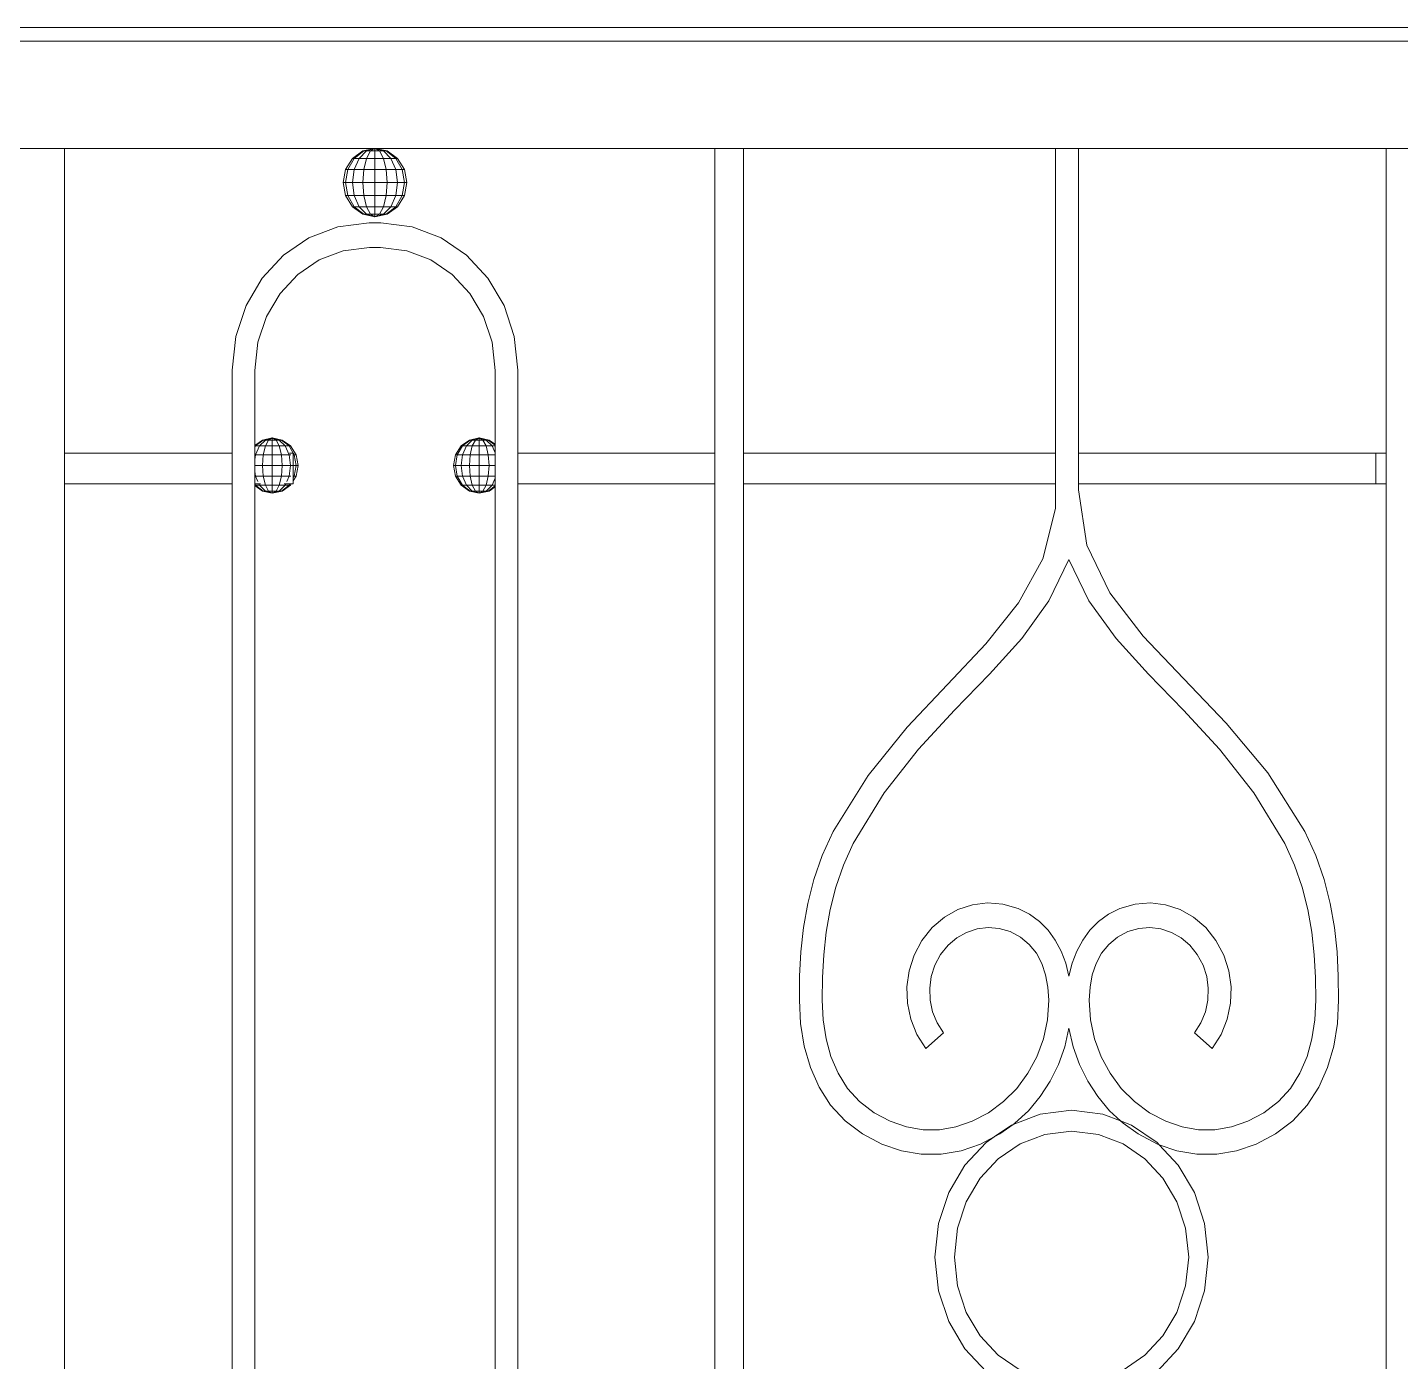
# Model space of a CAD drawing. Header units: millimetres. Extents: x 1832547 to 2001569, y -558009 to -417808.
# Drawn here: x 1856965 to 1857419.2, y -518715.2 to -518273.9 of the extents above; entities that cross this region are included whole.
import ezdxf

# ---------------------------------------------------------------- set-up
doc = ezdxf.new("R2010")
doc.units = ezdxf.units.MM
doc.header["$MEASUREMENT"] = 0
doc.layers.add('CA_manh 08', color=8, linetype='CONTINUOUS', lineweight=9)

msp = doc.modelspace()

# ---------------------------------------------------------------- linework, layer by layer
at = {"layer": 'CA_manh 08'}
for p, q in [((1855444.93, -518273.91), (1858481.56, -518273.91)), ((1858481.56, -518278.49), (1855444.93, -518278.49)), ((1856977.21, -518313.91), (1856247.11, -518313.91)), ((1856977.21, -518414.68), (1856977.21, -518313.91)), ((1856977.21, -518313.91), (1857079.92, -518313.91)), ((1857070.2, -518320.89), (1857072.48, -518317.22)), ((1857070.94, -518320.89), (1857073.05, -518317.22)), ((1857072.48, -518317.22), (1857075.89, -518314.77)), ((1857073.05, -518317.22), (1857072.48, -518317.22)), ((1857073.05, -518317.22), (1857076.2, -518314.77)), ((1857074.66, -518317.22), (1857073.05, -518317.22)), ((1857073.05, -518320.89), (1857074.66, -518317.22)), ((1857074.66, -518317.22), (1857077.07, -518314.77)), ((1857077.07, -518317.22), (1857074.66, -518317.22)), ((1857075.89, -518314.77), (1857079.92, -518313.91)), ((1857076.2, -518314.77), (1857075.89, -518314.77)), ((1857076.2, -518314.77), (1857079.92, -518313.91)), ((1857077.07, -518314.77), (1857076.2, -518314.77)), ((1857076.2, -518320.89), (1857077.07, -518317.22)), ((1857077.07, -518314.77), (1857079.92, -518313.91)), ((1857078.38, -518314.77), (1857077.07, -518314.77)), ((1857077.07, -518317.22), (1857078.38, -518314.77)), ((1857079.92, -518317.22), (1857077.07, -518317.22)), ((1857078.38, -518314.77), (1857079.92, -518313.91)), ((1857079.92, -518314.77), (1857078.38, -518314.77)), ((1857079.92, -518313.91), (1857079.92, -518314.77)), ((1857081.46, -518314.77), (1857079.92, -518313.91)), ((1857082.76, -518314.77), (1857079.92, -518313.91)), ((1857083.63, -518314.77), (1857079.92, -518313.91)), ((1857083.94, -518314.77), (1857079.92, -518313.91)), ((1857079.92, -518313.91), (1857192.38, -518313.91)), ((1857081.46, -518314.77), (1857079.92, -518314.77)), ((1857079.92, -518314.77), (1857079.92, -518317.22)), ((1857082.76, -518317.22), (1857079.92, -518317.22)), ((1857079.92, -518317.22), (1857079.92, -518320.89)), ((1857082.76, -518314.77), (1857081.46, -518314.77)), ((1857082.76, -518317.22), (1857081.46, -518314.77)), ((1857083.63, -518314.77), (1857082.76, -518314.77)), ((1857085.17, -518317.22), (1857082.76, -518314.77)), ((1857085.17, -518317.22), (1857082.76, -518317.22)), ((1857083.63, -518320.89), (1857082.76, -518317.22)), ((1857083.94, -518314.77), (1857083.63, -518314.77)), ((1857086.79, -518317.22), (1857083.63, -518314.77)), ((1857087.35, -518317.22), (1857083.94, -518314.77)), ((1857086.79, -518317.22), (1857085.17, -518317.22)), ((1857086.79, -518320.89), (1857085.17, -518317.22)), ((1857087.35, -518317.22), (1857086.79, -518317.22)), ((1857088.89, -518320.89), (1857086.79, -518317.22)), ((1857089.63, -518320.89), (1857087.35, -518317.22)), ((1857201.84, -518313.91), (1857192.38, -518313.91)), ((1857192.38, -518313.91), (1857192.38, -518414.68)), ((1857201.84, -518313.91), (1857305.04, -518313.91)), ((1857201.84, -518414.68), (1857201.84, -518313.91)), ((1857305.04, -518313.91), (1857305.04, -518414.68)), ((1857305.04, -518313.91), (1857312.61, -518313.91)), ((1857312.61, -518414.68), (1857312.61, -518313.91)), ((1857312.61, -518313.91), (1857414.45, -518313.91)), ((1857414.45, -518313.91), (1857423.91, -518313.91)), ((1857414.45, -518313.91), (1857414.45, -518414.68)), ((1857069.4, -518325.21), (1857070.2, -518320.89)), ((1857070.94, -518320.89), (1857070.2, -518320.89)), ((1857070.2, -518325.21), (1857070.94, -518320.89)), ((1857073.05, -518320.89), (1857070.94, -518320.89)), ((1857072.48, -518325.21), (1857073.05, -518320.89)), ((1857076.2, -518320.89), (1857073.05, -518320.89)), ((1857075.89, -518325.21), (1857076.2, -518320.89)), ((1857079.92, -518320.89), (1857076.2, -518320.89)), ((1857083.63, -518320.89), (1857079.92, -518320.89)), ((1857079.92, -518320.89), (1857079.92, -518325.21)), ((1857086.79, -518320.89), (1857083.63, -518320.89)), ((1857083.94, -518325.21), (1857083.63, -518320.89)), ((1857088.89, -518320.89), (1857086.79, -518320.89)), ((1857087.35, -518325.21), (1857086.79, -518320.89)), ((1857089.63, -518320.89), (1857088.89, -518320.89)), ((1857089.63, -518325.21), (1857088.89, -518320.89)), ((1857090.43, -518325.21), (1857089.63, -518320.89)), ((1857070.2, -518325.21), (1857069.4, -518325.21)), ((1857070.2, -518329.53), (1857069.4, -518325.21)), ((1857072.48, -518325.21), (1857070.2, -518325.21)), ((1857070.94, -518329.53), (1857070.2, -518325.21)), ((1857075.89, -518325.21), (1857072.48, -518325.21)), ((1857073.05, -518329.53), (1857072.48, -518325.21)), ((1857079.92, -518325.21), (1857075.89, -518325.21)), ((1857076.2, -518329.53), (1857075.89, -518325.21)), ((1857083.94, -518325.21), (1857079.92, -518325.21)), ((1857079.92, -518325.21), (1857079.92, -518329.53)), ((1857083.63, -518329.53), (1857083.94, -518325.21)), ((1857087.35, -518325.21), (1857083.94, -518325.21)), ((1857086.79, -518329.53), (1857087.35, -518325.21)), ((1857089.63, -518325.21), (1857087.35, -518325.21)), ((1857088.89, -518329.53), (1857089.63, -518325.21)), ((1857090.43, -518325.21), (1857089.63, -518325.21)), ((1857089.63, -518329.53), (1857090.43, -518325.21)), ((1857070.94, -518329.53), (1857070.2, -518329.53)), ((1857072.48, -518333.2), (1857070.2, -518329.53)), ((1857073.05, -518329.53), (1857070.94, -518329.53)), ((1857073.05, -518333.2), (1857070.94, -518329.53)), ((1857076.2, -518329.53), (1857073.05, -518329.53)), ((1857074.66, -518333.2), (1857073.05, -518329.53)), ((1857079.92, -518329.53), (1857076.2, -518329.53)), ((1857077.07, -518333.2), (1857076.2, -518329.53)), ((1857083.63, -518329.53), (1857079.92, -518329.53)), ((1857079.92, -518329.53), (1857079.92, -518333.2)), ((1857082.76, -518333.2), (1857083.63, -518329.53)), ((1857086.79, -518329.53), (1857083.63, -518329.53)), ((1857085.17, -518333.2), (1857086.79, -518329.53)), ((1857088.89, -518329.53), (1857086.79, -518329.53)), ((1857086.79, -518333.2), (1857088.89, -518329.53)), ((1857087.35, -518333.2), (1857089.63, -518329.53)), ((1857089.63, -518329.53), (1857088.89, -518329.53)), ((1857073.05, -518333.2), (1857072.48, -518333.2)), ((1857075.89, -518335.65), (1857072.48, -518333.2)), ((1857074.66, -518333.2), (1857073.05, -518333.2)), ((1857076.2, -518335.65), (1857073.05, -518333.2)), ((1857077.07, -518333.2), (1857074.66, -518333.2)), ((1857077.07, -518335.65), (1857074.66, -518333.2)), ((1857076.2, -518335.65), (1857075.89, -518335.65)), ((1857079.92, -518336.5), (1857075.89, -518335.65)), ((1857077.07, -518335.65), (1857076.2, -518335.65)), ((1857079.92, -518336.5), (1857076.2, -518335.65)), ((1857079.92, -518333.2), (1857077.07, -518333.2)), ((1857078.38, -518335.65), (1857077.07, -518333.2)), ((1857078.38, -518335.65), (1857077.07, -518335.65)), ((1857079.92, -518336.5), (1857077.07, -518335.65)), ((1857079.92, -518335.65), (1857078.38, -518335.65)), ((1857079.92, -518336.5), (1857078.38, -518335.65)), ((1857082.76, -518333.2), (1857079.92, -518333.2)), ((1857079.92, -518333.2), (1857079.92, -518335.65)), ((1857081.46, -518335.65), (1857079.92, -518335.65)), ((1857079.92, -518335.65), (1857079.92, -518336.5)), ((1857079.92, -518336.5), (1857083.94, -518335.65)), ((1857079.92, -518336.5), (1857083.63, -518335.65)), ((1857079.92, -518336.5), (1857082.76, -518335.65)), ((1857079.92, -518336.5), (1857081.46, -518335.65)), ((1857081.46, -518335.65), (1857082.76, -518333.2)), ((1857082.76, -518335.65), (1857081.46, -518335.65)), ((1857085.17, -518333.2), (1857082.76, -518333.2)), ((1857082.76, -518335.65), (1857085.17, -518333.2)), ((1857083.63, -518335.65), (1857082.76, -518335.65)), ((1857083.63, -518335.65), (1857086.79, -518333.2)), ((1857083.94, -518335.65), (1857083.63, -518335.65)), ((1857083.94, -518335.65), (1857087.35, -518333.2)), ((1857086.79, -518333.2), (1857085.17, -518333.2)), ((1857086.79, -518333.2), (1857087.35, -518333.2)), ((1857067.63, -518339.83), (1857058.07, -518343.5)), ((1857078.03, -518338.54), (1857067.63, -518339.83)), ((1857081.81, -518338.54), (1857078.03, -518338.54)), ((1857092.22, -518339.83), (1857081.81, -518338.54)), ((1857101.77, -518343.5), (1857092.22, -518339.83)), ((1857058.07, -518343.5), (1857049.64, -518349.26)), ((1857110.2, -518349.26), (1857101.77, -518343.5)), ((1857049.64, -518349.26), (1857042.61, -518356.82)), ((1857061.41, -518350.81), (1857069.38, -518347.74)), ((1857069.38, -518347.74), (1857078.06, -518346.67)), ((1857078.06, -518346.67), (1857081.78, -518346.67)), ((1857081.78, -518346.67), (1857090.46, -518347.74)), ((1857090.46, -518347.74), (1857098.42, -518350.81)), ((1857117.23, -518356.82), (1857110.2, -518349.26)), ((1857054.38, -518355.61), (1857061.41, -518350.81)), ((1857098.42, -518350.81), (1857105.45, -518355.61)), ((1857042.61, -518356.82), (1857037.25, -518365.87)), ((1857048.52, -518361.91), (1857054.38, -518355.61)), ((1857105.45, -518355.61), (1857111.32, -518361.91)), ((1857122.6, -518365.87), (1857117.23, -518356.82)), ((1857044.05, -518369.47), (1857048.52, -518361.91)), ((1857111.32, -518361.91), (1857115.79, -518369.46)), ((1857037.25, -518365.87), (1857033.83, -518376.13)), ((1857126.01, -518376.13), (1857122.6, -518365.87)), ((1857041.2, -518378.02), (1857044.05, -518369.47)), ((1857115.79, -518369.46), (1857118.65, -518378.02)), ((1857033.83, -518376.13), (1857032.63, -518387.31)), ((1857127.21, -518387.31), (1857126.01, -518376.13)), ((1857040.2, -518387.34), (1857041.2, -518378.02)), ((1857118.65, -518378.02), (1857119.65, -518387.34)), ((1857032.63, -518387.31), (1857032.63, -518414.68)), ((1857040.2, -518412.15), (1857040.2, -518387.34)), ((1857119.65, -518387.34), (1857119.65, -518411.79)), ((1857127.21, -518414.68), (1857127.21, -518387.31)), ((1857040.2, -518412.15), (1857042.69, -518410.36)), ((1857040.2, -518412.34), (1857040.2, -518412.15)), ((1857040.39, -518412.34), (1857040.2, -518412.34)), ((1857040.2, -518412.67), (1857040.39, -518412.34)), ((1857040.2, -518412.67), (1857040.2, -518412.34)), ((1857040.2, -518414.68), (1857040.2, -518412.67)), ((1857040.39, -518412.34), (1857042.94, -518410.36)), ((1857041.69, -518412.34), (1857040.39, -518412.34)), ((1857040.39, -518415.3), (1857041.69, -518412.34)), ((1857041.69, -518412.34), (1857043.65, -518410.36)), ((1857043.65, -518412.34), (1857041.69, -518412.34)), ((1857042.69, -518410.36), (1857045.95, -518409.66)), ((1857042.94, -518410.36), (1857042.69, -518410.36)), ((1857042.94, -518410.36), (1857045.95, -518409.66)), ((1857043.65, -518410.36), (1857042.94, -518410.36)), ((1857042.94, -518415.3), (1857043.65, -518412.34)), ((1857043.65, -518410.36), (1857045.95, -518409.66)), ((1857044.7, -518410.36), (1857043.65, -518410.36)), ((1857043.65, -518412.34), (1857044.7, -518410.36)), ((1857045.95, -518412.34), (1857043.65, -518412.34)), ((1857044.7, -518410.36), (1857045.95, -518409.66)), ((1857045.95, -518410.36), (1857044.7, -518410.36)), ((1857045.95, -518409.66), (1857045.95, -518410.36)), ((1857049.21, -518410.36), (1857045.95, -518409.66)), ((1857048.96, -518410.36), (1857045.95, -518409.66)), ((1857048.25, -518410.36), (1857045.95, -518409.66)), ((1857047.2, -518410.36), (1857045.95, -518409.66)), ((1857047.2, -518410.36), (1857045.95, -518410.36)), ((1857045.95, -518410.36), (1857045.95, -518412.34)), ((1857048.25, -518412.34), (1857045.95, -518412.34)), ((1857045.95, -518412.34), (1857045.95, -518415.3)), ((1857048.25, -518410.36), (1857047.2, -518410.36)), ((1857048.25, -518412.34), (1857047.2, -518410.36)), ((1857048.96, -518410.36), (1857048.25, -518410.36)), ((1857050.21, -518412.34), (1857048.25, -518410.36)), ((1857050.21, -518412.34), (1857048.25, -518412.34)), ((1857048.96, -518415.3), (1857048.25, -518412.34)), ((1857048.96, -518410.36), (1857049.21, -518410.36)), ((1857051.51, -518412.34), (1857048.96, -518410.36)), ((1857051.97, -518412.34), (1857049.21, -518410.36)), ((1857051.51, -518412.34), (1857050.21, -518412.34)), ((1857051.51, -518415.3), (1857050.21, -518412.34)), ((1857051.97, -518412.34), (1857051.51, -518412.34)), ((1857052.81, -518414.68), (1857051.51, -518412.34)), ((1857053.81, -518415.3), (1857051.97, -518412.34)), ((1857106.53, -518415.3), (1857108.38, -518412.34)), ((1857107.13, -518415.3), (1857108.83, -518412.34)), ((1857108.38, -518412.34), (1857111.14, -518410.36)), ((1857108.83, -518412.34), (1857108.38, -518412.34)), ((1857108.83, -518412.34), (1857111.38, -518410.36)), ((1857110.14, -518412.34), (1857108.83, -518412.34)), ((1857108.83, -518415.3), (1857110.14, -518412.34)), ((1857110.14, -518412.34), (1857112.09, -518410.36)), ((1857112.09, -518412.34), (1857110.14, -518412.34)), ((1857111.14, -518410.36), (1857114.39, -518409.66)), ((1857111.38, -518410.36), (1857111.14, -518410.36)), ((1857111.38, -518410.36), (1857114.39, -518409.66)), ((1857112.09, -518410.36), (1857111.38, -518410.36)), ((1857111.38, -518415.3), (1857112.09, -518412.34)), ((1857112.09, -518410.36), (1857114.39, -518409.66)), ((1857113.15, -518410.36), (1857112.09, -518410.36)), ((1857112.09, -518412.34), (1857113.15, -518410.36)), ((1857114.39, -518412.34), (1857112.09, -518412.34)), ((1857113.15, -518410.36), (1857114.39, -518409.66)), ((1857114.39, -518410.36), (1857113.15, -518410.36)), ((1857114.39, -518409.66), (1857114.39, -518410.36)), ((1857117.65, -518410.36), (1857114.39, -518409.66)), ((1857117.4, -518410.36), (1857114.39, -518409.66)), ((1857116.7, -518410.36), (1857114.39, -518409.66)), ((1857115.64, -518410.36), (1857114.39, -518409.66)), ((1857115.64, -518410.36), (1857114.39, -518410.36)), ((1857114.39, -518410.36), (1857114.39, -518412.34)), ((1857116.7, -518412.34), (1857114.39, -518412.34)), ((1857114.39, -518412.34), (1857114.39, -518415.3)), ((1857116.7, -518410.36), (1857115.64, -518410.36)), ((1857116.7, -518412.34), (1857115.64, -518410.36)), ((1857117.4, -518410.36), (1857116.7, -518410.36)), ((1857118.65, -518412.34), (1857116.7, -518410.36)), ((1857118.65, -518412.34), (1857116.7, -518412.34)), ((1857117.4, -518415.3), (1857116.7, -518412.34)), ((1857117.4, -518410.36), (1857117.65, -518410.36)), ((1857119.65, -518412.1), (1857117.4, -518410.36)), ((1857119.65, -518411.79), (1857117.65, -518410.36)), ((1857119.65, -518412.34), (1857118.65, -518412.34)), ((1857119.65, -518414.6), (1857118.65, -518412.34)), ((1857119.65, -518411.79), (1857119.65, -518412.1)), ((1857119.65, -518412.1), (1857119.65, -518412.34)), ((1857119.65, -518412.34), (1857119.65, -518414.6)), ((1856977.21, -518414.68), (1857032.63, -518414.68)), ((1856977.21, -518414.68), (1856977.21, -518424.84)), ((1857032.63, -518414.68), (1857032.63, -518424.84)), ((1857040.2, -518414.68), (1857040.31, -518414.68)), ((1857040.2, -518415.3), (1857040.2, -518414.68)), ((1857040.39, -518415.3), (1857040.2, -518415.3)), ((1857040.2, -518416.78), (1857040.39, -518415.3)), ((1857040.2, -518416.78), (1857040.2, -518415.3)), ((1857040.2, -518418.8), (1857040.2, -518416.78)), ((1857042.94, -518415.3), (1857040.39, -518415.3)), ((1857042.69, -518418.8), (1857042.94, -518415.3)), ((1857045.95, -518415.3), (1857042.94, -518415.3)), ((1857048.96, -518415.3), (1857045.95, -518415.3)), ((1857045.95, -518415.3), (1857045.95, -518418.8)), ((1857051.51, -518415.3), (1857048.96, -518415.3)), ((1857049.21, -518418.8), (1857048.96, -518415.3)), ((1857052.04, -518415.3), (1857051.51, -518415.3)), ((1857051.97, -518418.8), (1857051.51, -518415.3)), ((1857051.59, -518414.68), (1857052.81, -518414.68)), ((1857053.22, -518415.3), (1857052.81, -518414.68)), ((1857052.81, -518414.68), (1857052.81, -518415.3)), ((1857053.22, -518415.3), (1857052.81, -518415.3)), ((1857052.81, -518415.3), (1857052.81, -518418.8)), ((1857053.81, -518415.3), (1857053.22, -518415.3)), ((1857053.81, -518418.8), (1857053.22, -518415.3)), ((1857054.46, -518418.8), (1857053.81, -518415.3)), ((1857105.88, -518418.8), (1857106.53, -518415.3)), ((1857107.13, -518415.3), (1857106.53, -518415.3)), ((1857106.53, -518418.8), (1857107.13, -518415.3)), ((1857108.83, -518415.3), (1857107.13, -518415.3)), ((1857108.38, -518418.8), (1857108.83, -518415.3)), ((1857111.38, -518415.3), (1857108.83, -518415.3)), ((1857111.14, -518418.8), (1857111.38, -518415.3)), ((1857114.39, -518415.3), (1857111.38, -518415.3)), ((1857117.4, -518415.3), (1857114.39, -518415.3)), ((1857114.39, -518415.3), (1857114.39, -518418.8)), ((1857119.65, -518415.3), (1857117.4, -518415.3)), ((1857117.65, -518418.8), (1857117.4, -518415.3)), ((1857119.65, -518414.6), (1857119.65, -518415.3)), ((1857119.65, -518415.3), (1857119.65, -518418.8)), ((1857192.38, -518414.68), (1857127.21, -518414.68)), ((1857127.21, -518424.84), (1857127.21, -518414.68)), ((1857192.38, -518414.68), (1857192.38, -518424.84)), ((1857305.04, -518414.68), (1857201.84, -518414.68)), ((1857201.84, -518424.84), (1857201.84, -518414.68)), ((1857305.04, -518424.84), (1857305.04, -518414.68)), ((1857411.03, -518414.68), (1857312.61, -518414.68)), ((1857312.61, -518414.68), (1857312.61, -518424.84)), ((1857411.03, -518424.84), (1857411.03, -518414.68)), ((1857411.03, -518414.68), (1857414.45, -518414.68)), ((1857414.45, -518424.84), (1857414.45, -518414.68)), ((1857042.69, -518418.8), (1857040.2, -518418.8)), ((1857040.2, -518420.83), (1857040.2, -518418.8)), ((1857040.39, -518422.3), (1857040.2, -518420.83)), ((1857040.2, -518422.3), (1857040.2, -518420.83)), ((1857045.95, -518418.8), (1857042.69, -518418.8)), ((1857042.94, -518422.3), (1857042.69, -518418.8)), ((1857049.21, -518418.8), (1857045.95, -518418.8)), ((1857045.95, -518418.8), (1857045.95, -518422.3)), ((1857048.96, -518422.3), (1857049.21, -518418.8)), ((1857051.97, -518418.8), (1857049.21, -518418.8)), ((1857051.51, -518422.3), (1857051.97, -518418.8)), ((1857052.81, -518418.8), (1857051.97, -518418.8)), ((1857053.81, -518418.8), (1857052.81, -518418.8)), ((1857052.81, -518418.8), (1857052.81, -518422.3)), ((1857053.22, -518422.3), (1857053.81, -518418.8)), ((1857054.46, -518418.8), (1857053.81, -518418.8)), ((1857053.81, -518422.3), (1857054.46, -518418.8)), ((1857106.53, -518418.8), (1857105.88, -518418.8)), ((1857106.53, -518422.3), (1857105.88, -518418.8)), ((1857108.38, -518418.8), (1857106.53, -518418.8)), ((1857107.13, -518422.3), (1857106.53, -518418.8)), ((1857111.14, -518418.8), (1857108.38, -518418.8)), ((1857108.83, -518422.3), (1857108.38, -518418.8)), ((1857114.39, -518418.8), (1857111.14, -518418.8)), ((1857111.38, -518422.3), (1857111.14, -518418.8)), ((1857117.65, -518418.8), (1857114.39, -518418.8)), ((1857114.39, -518418.8), (1857114.39, -518422.3)), ((1857117.4, -518422.3), (1857117.65, -518418.8)), ((1857119.65, -518418.8), (1857117.65, -518418.8)), ((1857119.65, -518418.8), (1857119.65, -518422.3)), ((1857032.63, -518424.84), (1856977.21, -518424.84)), ((1856977.21, -518937.12), (1856977.21, -518424.84)), ((1857032.63, -518424.84), (1857032.63, -518937.12)), ((1857040.39, -518422.3), (1857040.2, -518422.3)), ((1857040.2, -518424.84), (1857040.2, -518422.3)), ((1857041.51, -518424.84), (1857040.2, -518424.84)), ((1857040.2, -518424.93), (1857040.2, -518424.84)), ((1857040.39, -518425.27), (1857040.2, -518424.93)), ((1857040.2, -518425.27), (1857040.2, -518424.93)), ((1857040.39, -518425.27), (1857040.2, -518425.27)), ((1857040.2, -518425.46), (1857040.2, -518425.27)), ((1857042.69, -518427.25), (1857040.2, -518425.46)), ((1857040.2, -518935.35), (1857040.2, -518425.46)), ((1857042.94, -518422.3), (1857040.39, -518422.3)), ((1857041.18, -518424.11), (1857040.39, -518422.3)), ((1857041.69, -518425.27), (1857040.39, -518425.27)), ((1857042.94, -518427.25), (1857040.39, -518425.27)), ((1857041.69, -518425.27), (1857041.51, -518424.84)), ((1857041.99, -518424.84), (1857041.51, -518424.84)), ((1857043.65, -518425.27), (1857041.69, -518425.27)), ((1857043.65, -518427.25), (1857041.69, -518425.27)), ((1857045.95, -518422.3), (1857042.94, -518422.3)), ((1857043.65, -518425.27), (1857042.94, -518422.3)), ((1857045.95, -518425.27), (1857043.65, -518425.27)), ((1857044.7, -518427.25), (1857043.65, -518425.27)), ((1857048.96, -518422.3), (1857045.95, -518422.3)), ((1857045.95, -518422.3), (1857045.95, -518425.27)), ((1857048.25, -518425.27), (1857045.95, -518425.27)), ((1857045.95, -518425.27), (1857045.95, -518427.25)), ((1857047.2, -518427.25), (1857048.25, -518425.27)), ((1857048.25, -518425.27), (1857048.96, -518422.3)), ((1857050.21, -518425.27), (1857048.25, -518425.27)), ((1857048.25, -518427.25), (1857050.21, -518425.27)), ((1857051.51, -518422.3), (1857048.96, -518422.3)), ((1857048.96, -518427.25), (1857051.51, -518425.27)), ((1857049.21, -518427.25), (1857051.97, -518425.27)), ((1857050.39, -518424.84), (1857049.91, -518424.84)), ((1857050.21, -518425.27), (1857050.39, -518424.84)), ((1857051.51, -518425.27), (1857050.21, -518425.27)), ((1857051.76, -518424.84), (1857050.39, -518424.84)), ((1857050.72, -518424.11), (1857051.51, -518422.3)), ((1857052.04, -518422.3), (1857051.51, -518422.3)), ((1857051.51, -518425.27), (1857051.76, -518424.84)), ((1857051.51, -518425.27), (1857051.97, -518425.27)), ((1857052.23, -518424.84), (1857051.76, -518424.84)), ((1857051.97, -518425.27), (1857052.23, -518424.84)), ((1857052.23, -518424.84), (1857052.81, -518424.84)), ((1857053.22, -518422.3), (1857052.81, -518422.3)), ((1857052.81, -518423.92), (1857053.81, -518422.3)), ((1857052.81, -518423.01), (1857053.22, -518422.3)), ((1857052.81, -518422.3), (1857052.81, -518423.01)), ((1857052.81, -518423.01), (1857052.81, -518423.92)), ((1857052.81, -518424.84), (1857052.81, -518423.92)), ((1857053.81, -518422.3), (1857053.22, -518422.3)), ((1857107.13, -518422.3), (1857106.53, -518422.3)), ((1857108.38, -518425.27), (1857106.53, -518422.3)), ((1857108.83, -518422.3), (1857107.13, -518422.3)), ((1857108.83, -518425.27), (1857107.13, -518422.3)), ((1857108.83, -518425.27), (1857108.38, -518425.27)), ((1857111.14, -518427.25), (1857108.38, -518425.27)), ((1857111.38, -518422.3), (1857108.83, -518422.3)), ((1857110.14, -518425.27), (1857108.83, -518422.3)), ((1857110.14, -518425.27), (1857108.83, -518425.27)), ((1857111.38, -518427.25), (1857108.83, -518425.27)), ((1857112.09, -518425.27), (1857110.14, -518425.27)), ((1857112.09, -518427.25), (1857110.14, -518425.27)), ((1857114.39, -518422.3), (1857111.38, -518422.3)), ((1857112.09, -518425.27), (1857111.38, -518422.3)), ((1857114.39, -518425.27), (1857112.09, -518425.27)), ((1857113.15, -518427.25), (1857112.09, -518425.27)), ((1857117.4, -518422.3), (1857114.39, -518422.3)), ((1857114.39, -518422.3), (1857114.39, -518425.27)), ((1857116.7, -518425.27), (1857114.39, -518425.27)), ((1857114.39, -518425.27), (1857114.39, -518427.25)), ((1857115.64, -518427.25), (1857116.7, -518425.27)), ((1857116.7, -518425.27), (1857117.4, -518422.3)), ((1857118.65, -518425.27), (1857116.7, -518425.27)), ((1857116.7, -518427.25), (1857118.65, -518425.27)), ((1857119.65, -518422.3), (1857117.4, -518422.3)), ((1857117.4, -518427.25), (1857119.65, -518425.51)), ((1857117.65, -518427.25), (1857119.65, -518425.82)), ((1857118.65, -518425.27), (1857119.65, -518423)), ((1857119.65, -518425.27), (1857118.65, -518425.27)), ((1857119.65, -518422.3), (1857119.65, -518423)), ((1857119.65, -518423), (1857119.65, -518425.27)), ((1857119.65, -518425.27), (1857119.65, -518425.51)), ((1857119.65, -518425.51), (1857119.65, -518425.82)), ((1857119.65, -518425.82), (1857119.65, -518942.01)), ((1857127.21, -518424.84), (1857192.38, -518424.84)), ((1857127.21, -518937.12), (1857127.21, -518424.84)), ((1857192.38, -518424.84), (1857192.38, -518937.12)), ((1857201.84, -518424.84), (1857305.04, -518424.84)), ((1857201.84, -518937.12), (1857201.84, -518424.84)), ((1857305.04, -518433.01), (1857305.04, -518424.84)), ((1857312.61, -518426.84), (1857312.61, -518424.84)), ((1857312.61, -518424.84), (1857411.03, -518424.84)), ((1857414.45, -518424.84), (1857411.03, -518424.84)), ((1857414.45, -518424.84), (1857414.45, -518937.12)), ((1857042.94, -518427.25), (1857042.69, -518427.25)), ((1857045.95, -518427.95), (1857042.69, -518427.25)), ((1857043.65, -518427.25), (1857042.94, -518427.25)), ((1857045.95, -518427.95), (1857042.94, -518427.25)), ((1857044.7, -518427.25), (1857043.65, -518427.25)), ((1857045.95, -518427.95), (1857043.65, -518427.25)), ((1857045.95, -518427.25), (1857044.7, -518427.25)), ((1857045.95, -518427.95), (1857044.7, -518427.25)), ((1857047.2, -518427.25), (1857045.95, -518427.25)), ((1857045.95, -518427.25), (1857045.95, -518427.95)), ((1857045.95, -518427.95), (1857049.21, -518427.25)), ((1857045.95, -518427.95), (1857048.96, -518427.25)), ((1857045.95, -518427.95), (1857048.25, -518427.25)), ((1857045.95, -518427.95), (1857047.2, -518427.25)), ((1857048.25, -518427.25), (1857047.2, -518427.25)), ((1857048.96, -518427.25), (1857048.25, -518427.25)), ((1857049.21, -518427.25), (1857048.96, -518427.25)), ((1857111.38, -518427.25), (1857111.14, -518427.25)), ((1857114.39, -518427.95), (1857111.14, -518427.25)), ((1857112.09, -518427.25), (1857111.38, -518427.25)), ((1857114.39, -518427.95), (1857111.38, -518427.25)), ((1857113.15, -518427.25), (1857112.09, -518427.25)), ((1857114.39, -518427.95), (1857112.09, -518427.25)), ((1857114.39, -518427.25), (1857113.15, -518427.25)), ((1857114.39, -518427.95), (1857113.15, -518427.25)), ((1857115.64, -518427.25), (1857114.39, -518427.25)), ((1857114.39, -518427.25), (1857114.39, -518427.95)), ((1857114.39, -518427.95), (1857117.65, -518427.25)), ((1857114.39, -518427.95), (1857117.4, -518427.25)), ((1857114.39, -518427.95), (1857116.7, -518427.25)), ((1857114.39, -518427.95), (1857115.64, -518427.25)), ((1857116.7, -518427.25), (1857115.64, -518427.25)), ((1857117.4, -518427.25), (1857116.7, -518427.25)), ((1857117.65, -518427.25), (1857117.4, -518427.25)), ((1857312.61, -518426.84), (1857315.45, -518445.15)), ((1857300.89, -518449.63), (1857305.04, -518433.01)), ((1857315.45, -518445.15), (1857323.04, -518460.94)), ((1857292.83, -518464.25), (1857300.89, -518449.63)), ((1857309.5, -518449.86), (1857302.88, -518463.57)), ((1857316.12, -518463.57), (1857309.5, -518449.86)), ((1857323.04, -518460.94), (1857334.09, -518475.29)), ((1857281.95, -518477.8), (1857292.83, -518464.25)), ((1857302.88, -518463.57), (1857293.89, -518475.97)), ((1857325.12, -518475.97), (1857316.12, -518463.57)), ((1857293.89, -518475.97), (1857283.23, -518487.78)), ((1857335.78, -518487.78), (1857325.12, -518475.97)), ((1857334.09, -518475.29), (1857347.34, -518489.27)), ((1857269.31, -518491.2), (1857281.95, -518477.8)), ((1857283.23, -518487.78), (1857271.61, -518499.73)), ((1857347.39, -518499.73), (1857335.78, -518487.78)), ((1857347.34, -518489.27), (1857361.5, -518503.97)), ((1857255.97, -518505.39), (1857269.31, -518491.2)), ((1857271.61, -518499.73), (1857259.75, -518512.57)), ((1857359.25, -518512.57), (1857347.39, -518499.73)), ((1857243.02, -518521.3), (1857255.97, -518505.39)), ((1857361.5, -518503.97), (1857375.31, -518520.47)), ((1857259.75, -518512.57), (1857248.35, -518527.02)), ((1857370.65, -518527.02), (1857359.25, -518512.57)), ((1857231.52, -518539.85), (1857243.02, -518521.3)), ((1857375.31, -518520.47), (1857387.49, -518539.85)), ((1857248.35, -518527.02), (1857238.13, -518543.81)), ((1857380.88, -518543.81), (1857370.65, -518527.02)), ((1857227.89, -518547.77), (1857231.52, -518539.85)), ((1857387.49, -518539.85), (1857391.11, -518547.77)), ((1857238.13, -518543.81), (1857234.89, -518550.93)), ((1857384.11, -518550.93), (1857380.88, -518543.81)), ((1857225.11, -518555.72), (1857227.89, -518547.77)), ((1857391.11, -518547.77), (1857393.89, -518555.72)), ((1857234.89, -518550.93), (1857232.39, -518558.22)), ((1857386.62, -518558.22), (1857384.11, -518550.93)), ((1857223.08, -518563.68), (1857225.11, -518555.72)), ((1857232.39, -518558.22), (1857230.52, -518565.64)), ((1857388.48, -518565.64), (1857386.62, -518558.22)), ((1857393.89, -518555.72), (1857395.93, -518563.68)), ((1857221.68, -518571.65), (1857223.08, -518563.68)), ((1857230.52, -518565.64), (1857229.22, -518573.14)), ((1857268.28, -518568.21), (1857272.75, -518565.7)), ((1857272.75, -518565.7), (1857277.56, -518564.11)), ((1857277.56, -518564.11), (1857282.57, -518563.49)), ((1857282.57, -518563.49), (1857287.67, -518563.88)), ((1857287.67, -518563.88), (1857292.71, -518565.33)), ((1857292.71, -518565.33), (1857296.43, -518567.2)), ((1857296.43, -518567.2), (1857299.72, -518569.61)), ((1857319.28, -518569.61), (1857322.57, -518567.2)), ((1857322.57, -518567.2), (1857326.3, -518565.33)), ((1857326.3, -518565.33), (1857331.34, -518563.88)), ((1857331.34, -518563.88), (1857336.43, -518563.49)), ((1857336.43, -518563.49), (1857341.44, -518564.11)), ((1857341.44, -518564.11), (1857346.25, -518565.7)), ((1857346.25, -518565.7), (1857350.72, -518568.21)), ((1857389.79, -518573.14), (1857388.48, -518565.64)), ((1857395.93, -518563.68), (1857397.32, -518571.65)), ((1857220.82, -518579.65), (1857221.68, -518571.65)), ((1857260.87, -518575.85), (1857264.28, -518571.61)), ((1857264.28, -518571.61), (1857268.28, -518568.21)), ((1857282.72, -518571.61), (1857279.1, -518572.05)), ((1857286.41, -518571.9), (1857282.72, -518571.61)), ((1857290.06, -518572.95), (1857286.41, -518571.9)), ((1857299.72, -518569.61), (1857302.56, -518572.51)), ((1857316.44, -518572.51), (1857319.28, -518569.61)), ((1857332.59, -518571.9), (1857328.94, -518572.95)), ((1857336.28, -518571.61), (1857332.59, -518571.9)), ((1857339.9, -518572.05), (1857336.28, -518571.61)), ((1857350.72, -518568.21), (1857354.72, -518571.61)), ((1857354.72, -518571.61), (1857358.13, -518575.85)), ((1857397.32, -518571.65), (1857398.18, -518579.65)), ((1857229.22, -518573.14), (1857228.39, -518580.67)), ((1857258.27, -518580.71), (1857260.87, -518575.85)), ((1857272.4, -518575.02), (1857269.51, -518577.49)), ((1857275.63, -518573.2), (1857272.4, -518575.02)), ((1857279.1, -518572.05), (1857275.63, -518573.2)), ((1857293.49, -518574.76), (1857290.06, -518572.95)), ((1857296.37, -518577.17), (1857293.49, -518574.76)), ((1857302.56, -518572.51), (1857304.97, -518575.81)), ((1857304.97, -518575.81), (1857306.92, -518579.48)), ((1857312.08, -518579.48), (1857314.04, -518575.81)), ((1857314.04, -518575.81), (1857316.44, -518572.51)), ((1857325.51, -518574.76), (1857322.63, -518577.17)), ((1857328.94, -518572.95), (1857325.51, -518574.76)), ((1857343.37, -518573.2), (1857339.9, -518572.05)), ((1857346.6, -518575.02), (1857343.37, -518573.2)), ((1857349.5, -518577.49), (1857346.6, -518575.02)), ((1857358.13, -518575.85), (1857360.73, -518580.71)), ((1857390.61, -518580.67), (1857389.79, -518573.14)), ((1857220.4, -518587.65), (1857220.82, -518579.65)), ((1857228.39, -518580.67), (1857227.97, -518588.18)), ((1857256.6, -518585.9), (1857258.27, -518580.71)), ((1857267.04, -518580.56), (1857265.15, -518584.08)), ((1857269.51, -518577.49), (1857267.04, -518580.56)), ((1857298.71, -518580.1), (1857296.37, -518577.17)), ((1857300.51, -518583.49), (1857298.71, -518580.1)), ((1857306.92, -518579.48), (1857308.43, -518583.45)), ((1857310.57, -518583.45), (1857312.08, -518579.48)), ((1857320.3, -518580.1), (1857318.49, -518583.49)), ((1857322.63, -518577.17), (1857320.3, -518580.1)), ((1857351.96, -518580.56), (1857349.5, -518577.49)), ((1857353.85, -518584.08), (1857351.96, -518580.56)), ((1857360.73, -518580.71), (1857362.4, -518585.9)), ((1857391.03, -518588.18), (1857390.61, -518580.67)), ((1857398.18, -518579.65), (1857398.6, -518587.65)), ((1857265.15, -518584.08), (1857263.95, -518587.84)), ((1857301.78, -518587.27), (1857300.51, -518583.49)), ((1857308.43, -518583.45), (1857309.5, -518587.65)), ((1857309.5, -518587.65), (1857310.57, -518583.45)), ((1857318.49, -518583.49), (1857317.22, -518587.27)), ((1857355.05, -518587.84), (1857353.85, -518584.08)), ((1857220.3, -518595.67), (1857220.4, -518587.65)), ((1857227.97, -518588.18), (1857227.87, -518595.61)), ((1857255.87, -518591.26), (1857256.6, -518585.9)), ((1857263.95, -518587.84), (1857263.43, -518591.72)), ((1857302.54, -518591.35), (1857301.78, -518587.27)), ((1857317.22, -518587.27), (1857316.46, -518591.35)), ((1857355.57, -518591.72), (1857355.05, -518587.84)), ((1857362.4, -518585.9), (1857363.13, -518591.26)), ((1857391.13, -518595.61), (1857391.03, -518588.18)), ((1857398.6, -518587.65), (1857398.7, -518595.67)), ((1857256.06, -518596.66), (1857255.87, -518591.26)), ((1857263.43, -518591.72), (1857263.57, -518595.63)), ((1857302.8, -518595.68), (1857302.54, -518591.35)), ((1857316.46, -518591.35), (1857316.2, -518595.68)), ((1857355.43, -518595.63), (1857355.57, -518591.72)), ((1857363.13, -518591.26), (1857362.94, -518596.66)), ((1857220.71, -518603.38), (1857220.3, -518595.67)), ((1857227.87, -518595.61), (1857228.19, -518602.12)), ((1857257.17, -518601.94), (1857256.06, -518596.66)), ((1857263.57, -518595.63), (1857264.39, -518599.46)), ((1857302.35, -518602.16), (1857302.8, -518595.68)), ((1857316.2, -518595.68), (1857316.65, -518602.16)), ((1857354.61, -518599.46), (1857355.43, -518595.63)), ((1857362.94, -518596.66), (1857361.83, -518601.94)), ((1857390.81, -518602.12), (1857391.13, -518595.61)), ((1857398.7, -518595.67), (1857398.29, -518603.38)), ((1857221.91, -518610.82), (1857220.71, -518603.38)), ((1857228.19, -518602.12), (1857229.13, -518608.38)), ((1857259.2, -518606.98), (1857257.17, -518601.94)), ((1857264.39, -518599.46), (1857265.86, -518603.1)), ((1857265.86, -518603.1), (1857267.99, -518606.46)), ((1857301.02, -518608.41), (1857302.35, -518602.16)), ((1857316.65, -518602.16), (1857317.99, -518608.41)), ((1857351.01, -518606.46), (1857353.14, -518603.1)), ((1857353.14, -518603.1), (1857354.61, -518599.46)), ((1857361.83, -518601.94), (1857359.8, -518606.98)), ((1857389.87, -518608.38), (1857390.81, -518602.12)), ((1857398.29, -518603.38), (1857397.09, -518610.82)), ((1857262.14, -518611.61), (1857259.2, -518606.98)), ((1857267.99, -518606.46), (1857262.14, -518611.61)), ((1857309.5, -518604.91), (1857308.09, -518611.03)), ((1857310.91, -518611.03), (1857309.5, -518604.91)), ((1857356.86, -518611.61), (1857351.01, -518606.46)), ((1857359.8, -518606.98), (1857356.86, -518611.61)), ((1857223.94, -518617.86), (1857221.91, -518610.82)), ((1857229.13, -518608.38), (1857230.75, -518614.31)), ((1857298.85, -518614.33), (1857301.02, -518608.41)), ((1857308.09, -518611.03), (1857306.01, -518616.89)), ((1857312.99, -518616.89), (1857310.91, -518611.03)), ((1857317.99, -518608.41), (1857320.15, -518614.33)), ((1857388.26, -518614.31), (1857389.87, -518608.38)), ((1857397.09, -518610.82), (1857395.06, -518617.86)), ((1857230.75, -518614.31), (1857233.09, -518619.82)), ((1857295.9, -518619.82), (1857298.85, -518614.33)), ((1857306.01, -518616.89), (1857303.29, -518622.41)), ((1857315.71, -518622.41), (1857312.99, -518616.89)), ((1857320.15, -518614.33), (1857323.1, -518619.82)), ((1857385.91, -518619.82), (1857388.26, -518614.31)), ((1857226.84, -518624.4), (1857223.94, -518617.86)), ((1857233.09, -518619.82), (1857236.21, -518624.8)), ((1857292.22, -518624.8), (1857295.9, -518619.82)), ((1857323.1, -518619.82), (1857326.78, -518624.8)), ((1857382.79, -518624.8), (1857385.91, -518619.82)), ((1857395.06, -518617.86), (1857392.16, -518624.4)), ((1857230.66, -518630.32), (1857226.84, -518624.4)), ((1857236.21, -518624.8), (1857240.17, -518629.18)), ((1857287.86, -518629.18), (1857292.22, -518624.8)), ((1857303.29, -518622.41), (1857299.96, -518627.53)), ((1857319.04, -518627.53), (1857315.71, -518622.41)), ((1857326.78, -518624.8), (1857331.15, -518629.18)), ((1857378.84, -518629.18), (1857382.79, -518624.8)), ((1857392.16, -518624.4), (1857388.34, -518630.32)), ((1857235.44, -518635.52), (1857230.66, -518630.32)), ((1857240.17, -518629.18), (1857245.01, -518632.85)), ((1857282.85, -518632.85), (1857287.86, -518629.18)), ((1857299.96, -518627.53), (1857296.06, -518632.2)), ((1857322.94, -518632.2), (1857319.04, -518627.53)), ((1857331.15, -518629.18), (1857336.15, -518632.85)), ((1857373.99, -518632.85), (1857378.84, -518629.18)), ((1857388.34, -518630.32), (1857383.56, -518635.52)), ((1857245.01, -518632.85), (1857250.35, -518635.67)), ((1857277.51, -518635.67), (1857282.85, -518632.85)), ((1857299.99, -518633.31), (1857291.01, -518636.76)), ((1857296.06, -518632.2), (1857291.61, -518636.34)), ((1857299.99, -518633.31), (1857310.35, -518632.03)), ((1857310.35, -518632.03), (1857320.71, -518633.31)), ((1857326.56, -518635.56), (1857320.71, -518633.31)), ((1857322.94, -518632.2), (1857326.56, -518635.56)), ((1857336.15, -518632.85), (1857341.49, -518635.67)), ((1857368.65, -518635.67), (1857373.99, -518632.85)), ((1857241.22, -518639.89), (1857235.44, -518635.52)), ((1857241.22, -518639.89), (1857247.59, -518643.24)), ((1857250.35, -518635.67), (1857255.76, -518637.55)), ((1857255.76, -518637.55), (1857261.21, -518638.49)), ((1857261.21, -518638.49), (1857266.67, -518638.49)), ((1857266.67, -518638.49), (1857272.11, -518637.55)), ((1857272.11, -518637.55), (1857277.51, -518635.67)), ((1857284.75, -518640.88), (1857290.48, -518636.97)), ((1857286.64, -518639.89), (1857284.75, -518640.88)), ((1857291.01, -518636.76), (1857286.64, -518639.89)), ((1857290.48, -518636.97), (1857291.01, -518636.76)), ((1857291.01, -518636.76), (1857291.61, -518636.34)), ((1857301.47, -518640.05), (1857293.31, -518643.18)), ((1857310.35, -518638.95), (1857301.47, -518640.05)), ((1857319.24, -518640.05), (1857310.35, -518638.95)), ((1857327.4, -518643.18), (1857319.24, -518640.05)), ((1857327.4, -518636.34), (1857326.56, -518635.56)), ((1857326.56, -518635.56), (1857330.23, -518636.97)), ((1857332.36, -518639.89), (1857327.4, -518636.34)), ((1857330.23, -518636.97), (1857338.62, -518642.7)), ((1857338.73, -518643.24), (1857332.36, -518639.89)), ((1857341.49, -518635.67), (1857346.89, -518637.55)), ((1857346.89, -518637.55), (1857352.34, -518638.49)), ((1857352.34, -518638.49), (1857357.79, -518638.49)), ((1857357.79, -518638.49), (1857363.24, -518637.55)), ((1857368.65, -518635.67), (1857363.24, -518637.55)), ((1857377.78, -518639.89), (1857371.41, -518643.24)), ((1857383.56, -518635.52), (1857377.78, -518639.89)), ((1857254.08, -518645.47), (1857247.59, -518643.24)), ((1857280.27, -518643.24), (1857273.78, -518645.47)), ((1857275.08, -518650.23), (1857282.08, -518642.7)), ((1857280.27, -518643.24), (1857284.75, -518640.88)), ((1857284.75, -518640.88), (1857282.08, -518642.7)), ((1857293.31, -518643.18), (1857286.11, -518648.1)), ((1857334.6, -518648.1), (1857327.4, -518643.18)), ((1857338.62, -518642.7), (1857339.3, -518643.43)), ((1857339.3, -518643.43), (1857338.73, -518643.24)), ((1857339.3, -518643.43), (1857345.22, -518645.47)), ((1857345.63, -518650.23), (1857339.3, -518643.43)), ((1857371.41, -518643.24), (1857364.92, -518645.47)), ((1857260.64, -518646.59), (1857254.08, -518645.47)), ((1857260.64, -518646.59), (1857267.22, -518646.59)), ((1857267.22, -518646.59), (1857273.78, -518645.47)), ((1857286.11, -518648.1), (1857280.1, -518654.55)), ((1857340.6, -518654.55), (1857334.6, -518648.1)), ((1857351.78, -518646.59), (1857345.22, -518645.47)), ((1857358.36, -518646.59), (1857351.78, -518646.59)), ((1857364.92, -518645.47), (1857358.36, -518646.59)), ((1857269.74, -518659.25), (1857275.08, -518650.23)), ((1857345.63, -518650.23), (1857350.97, -518659.25)), ((1857280.1, -518654.55), (1857275.52, -518662.29)), ((1857345.18, -518662.29), (1857340.6, -518654.55)), ((1857266.33, -518669.47), (1857269.74, -518659.25)), ((1857275.52, -518662.29), (1857272.61, -518671.05)), ((1857348.1, -518671.05), (1857345.18, -518662.29)), ((1857350.97, -518659.25), (1857354.37, -518669.47)), ((1857265.14, -518680.6), (1857266.33, -518669.47)), ((1857272.61, -518671.05), (1857271.58, -518680.6)), ((1857349.13, -518680.6), (1857348.1, -518671.05)), ((1857354.37, -518669.47), (1857355.57, -518680.6)), ((1857266.33, -518691.72), (1857265.14, -518680.6)), ((1857271.58, -518680.6), (1857272.61, -518690.14)), ((1857348.1, -518690.14), (1857349.13, -518680.6)), ((1857355.57, -518680.6), (1857354.37, -518691.72)), ((1857269.74, -518701.94), (1857266.33, -518691.72)), ((1857272.61, -518690.14), (1857275.52, -518698.9)), ((1857345.18, -518698.9), (1857348.1, -518690.14)), ((1857354.37, -518691.72), (1857350.97, -518701.94)), ((1857275.52, -518698.9), (1857280.1, -518706.64)), ((1857340.6, -518706.64), (1857345.18, -518698.9)), ((1857275.08, -518710.96), (1857269.74, -518701.94)), ((1857350.97, -518701.94), (1857345.63, -518710.96)), ((1857280.1, -518706.64), (1857286.11, -518713.09)), ((1857334.6, -518713.09), (1857340.6, -518706.64)), ((1857282.08, -518718.49), (1857275.08, -518710.96)), ((1857345.63, -518710.96), (1857338.62, -518718.49)), ((1857286.11, -518713.09), (1857293.31, -518718.01)), ((1857327.4, -518718.01), (1857334.6, -518713.09))]:
    msp.add_line(p, q, dxfattribs=at)

doc.saveas('drawing.dxf')
